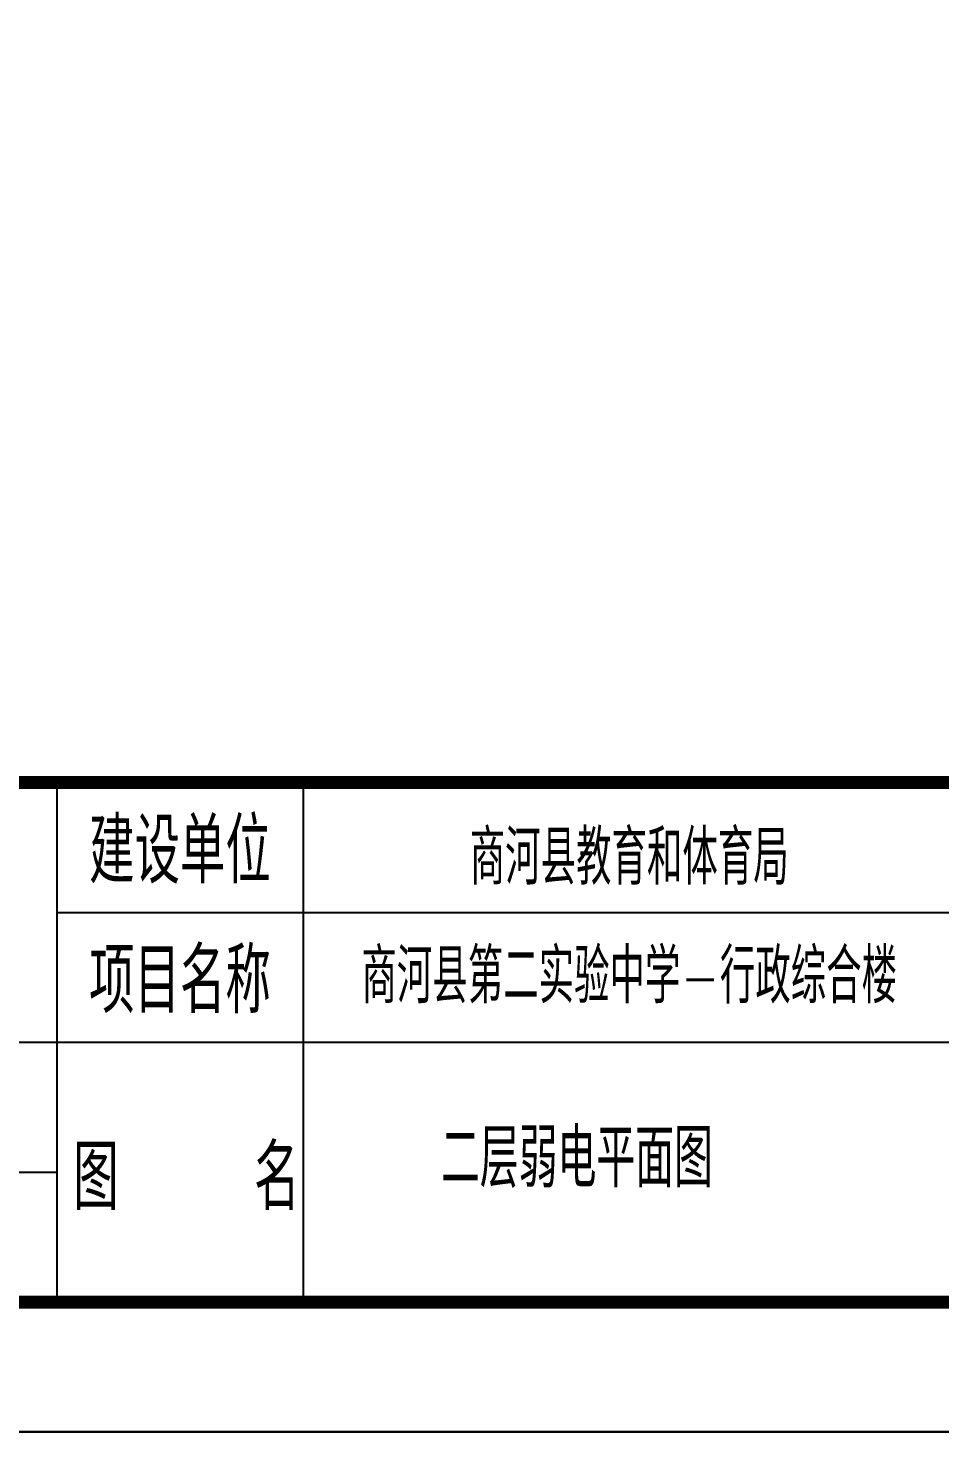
# Model space of a CAD drawing. Extents: x -55438775289 to -98440, y -7665632576 to 9496667396.
# Drawn here: x -143571 to -133033, y 78035 to 94247 of the extents above; entities that cross this region are included whole.
import ezdxf
from ezdxf.enums import TextEntityAlignment as Align

# ---------------------------------------------------------------- set-up
doc = ezdxf.new("R2010")
doc.units = 0
doc.header["$LTSCALE"] = 1000
doc.layers.add('FRAME', color=7, linetype='CONTINUOUS')
doc.layers.add('图名', color=7, linetype='CONTINUOUS')
doc.styles.add('DQ', font='chmltxt.shx', dxfattribs={"width": 0.7, "bigfont": 'chmlhz.shx'})
doc.styles.add('FRAME-3', font='romans.shx', dxfattribs={"width": 0.7, "bigfont": 'hztxt.shx'})

# ---------------------------------------------------------------- blocks, each defined once
blk = doc.blocks.new('a1')
at = {"layer": 'FRAME'}
for p, q in [((87520, 131240), (115320, 131240)), ((93120, 131240), (93120, 127240)), ((95020, 131240), (95020, 127240)), ((93120, 130240), (115320, 130240)), ((87520, 129240), (115320, 129240)), ((87520, 128240), (93120, 128240)), ((87520, 127240), (115320, 127240))]:
    blk.add_line(p, q, dxfattribs=at)
blk.add_lwpolyline([(32220, 126240), (116320, 126240), (116320, 185640), (32220, 185640)], close=True, dxfattribs=at)
at = {"layer": 'FRAME', "const_width": 100}
blk.add_lwpolyline([(34720, 127240), (115320, 127240), (115320, 184640), (34720, 184640)], close=True, dxfattribs=at)
blk.add_lwpolyline([(87520, 127240), (87520, 131240), (115320, 131240)], dxfattribs=at)
at = {"layer": 'FRAME', "style": 'FRAME-3'}
for s, height, width, p in [('建设单位', 500, 0.7, (94070, 130740)), ('商河县教育和体育局', 420, 0.65, (97531, 130686)), ('项目名称', 500, 0.7, (94070, 129740)), ('商河县第二实验中学-行政综合楼', 420, 0.65, (97531, 129773)), ('图    名', 500, 0.7, (94119, 128225))]:
    blk.add_text(s, height=height, dxfattribs=dict(at, width=width)).set_placement(p, align=Align.MIDDLE)
blk = doc.blocks.new('打印框')
at = {"layer": 'FRAME'}
blk.add_lwpolyline([(-894711, 340006), (-810611, 340006), (-810611, 280606), (-894711, 280606)], close=True, dxfattribs=at)

msp = doc.modelspace()

# ---------------------------------------------------------------- block references
at = {"layer": 'FRAME', "xscale": 1.5, "yscale": 1.5, "zscale": 1.5}
for name, p in [('a1', (-282920, -111325)), ('打印框', (1107477, -342874))]:
    msp.add_blockref(name, p, dxfattribs=at)

# ---------------------------------------------------------------- texts
at = {"layer": '图名', "style": 'DQ', "width": 0.7}
msp.add_text('二层弱电平面图', height=675, dxfattribs=at).set_placement((-138799, 81196), align=Align.MIDDLE_LEFT)

doc.saveas('drawing.dxf')
